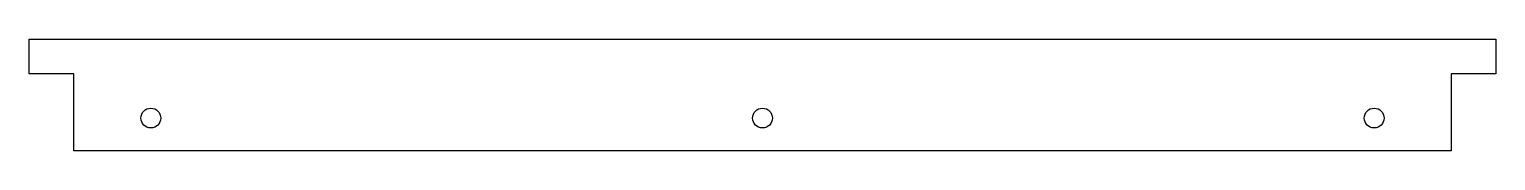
# Model space of a CAD drawing. Header units: metres. Extents: x 0 to 362, y -28 to 0.
import ezdxf

# ---------------------------------------------------------------- set-up
doc = ezdxf.new("R2010")
doc.units = ezdxf.units.M

msp = doc.modelspace()

# ---------------------------------------------------------------- linework, layer by layer
for p, q in [((0, 0), (362, 0)), ((0, -8.595), (0, 0)), ((0, 0), (0, 0)), ((362, 0), (362, -8.595)), ((11, -8.595), (0, -8.595)), ((11, -27.635), (11, -8.595)), ((362, -8.595), (351, -8.595)), ((351, -8.595), (351, -27.635)), ((351, -27.635), (11, -27.635))]:
    msp.add_line(p, q)
for centre in [(30, -19.54), (181, -19.54), (332, -19.54)]:
    msp.add_circle(centre, 2.45)

doc.saveas('drawing.dxf')
